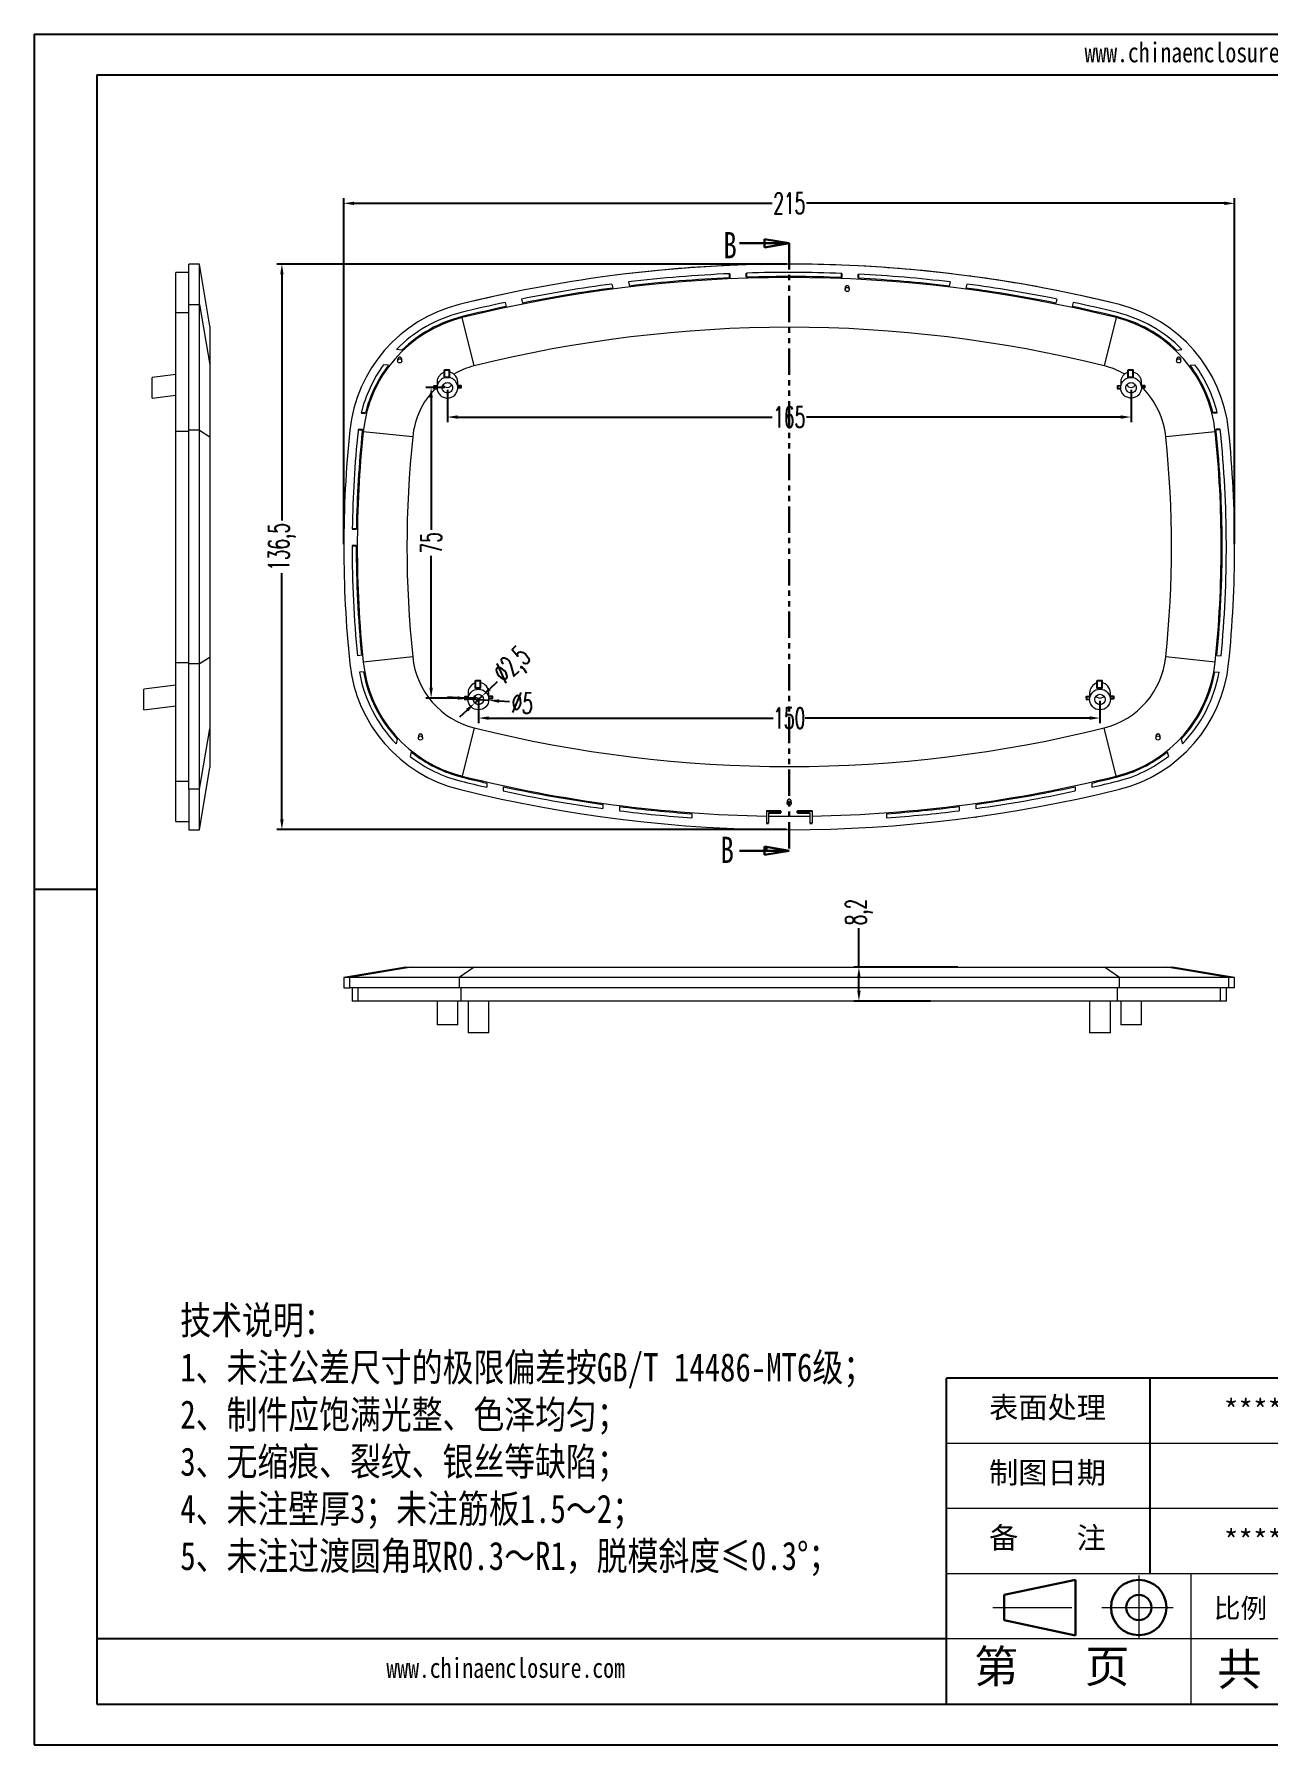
# Model space of a CAD drawing. Header units: inches. Extents: x 2104 to 4248, y 410 to 955.
# Drawn here: x 2104.1 to 2402.1, y 409.8 to 822.7 of the extents above; entities that cross this region are included whole.
import ezdxf

# ---------------------------------------------------------------- set-up
doc = ezdxf.new("R2010")
doc.units = ezdxf.units.IN
doc.linetypes.add('CENTER2', pattern=[28.575, 19.05, -3.175, 3.175, -3.175])
doc.linetypes.add('PHANTOM', pattern=[12.7, 6.35, -1.27, 1.27, -1.27, 1.27, -1.27])
doc.layers.add('文字', color=81, linetype='Continuous')
for name, color, linetype, lineweight in [('粗实线', 7, 'Continuous', 30), ('细实线', 3, 'Continuous', 9), ('细点划线', 2, 'CENTER2', 9)]:
    doc.layers.add(name, color=color, linetype=linetype, lineweight=lineweight)
doc.styles.add('SLDTEXTSTYLE0', font='TXT', dxfattribs={"width": 0.75})
doc.styles.add('SLDTEXTSTYLE2', font='TXT', dxfattribs={"width": 0.6, "bigfont": 'bigfont'})
doc.styles.get("Standard").update_dxf_attribs({"font": 'txt', "bigfont": 'gbcbig.shx'})
doc.styles.add('宋体', font='', dxfattribs={"width": 0.8, "height": 3.5})
doc.styles.get('宋体').set_extended_font_data('SimSun')
doc.dimstyles.new('5', dxfattribs={"dimtxt": 5, "dimasz": 2.5, "dimexe": 1.25, "dimexo": 0.625, "dimtad": 0, "dimzin": 12, "dimtxsty": 'SLDTEXTSTYLE2', "dimcen": 2.5, "dimclrd": 3, "dimclre": 3, "dimclrt": 256, "dimadec": 0, "dimazin": 0, "dimtfac": 1, "dimtmove": 0, "dimatfit": 3, "dimfxl": 1, "dimarcsym": 0})

# ---------------------------------------------------------------- blocks, each defined once
blk = doc.blocks.new('_CLOSED')
at = {"color": 0, "linetype": 'ByBlock', "lineweight": -2}
for p, q in [((-1, 0.166667), (0, 0)), ((-1, 0.166667), (-1, -0.166667)), ((0, 0), (-1, -0.166667)), ((0, 0), (-1, 0))]:
    blk.add_line(p, q, dxfattribs=at)
blk = doc.blocks.new('*D47')
at = {"color": 3, "lineweight": -2, "transparency": 16777216}
for p, q in [((2178.86, 699.54), (2178.86, 783.09)), ((2181.36, 781.84), (2282.24, 781.84)), ((2391.36, 781.84), (2290.49, 781.84)), ((2393.86, 699.54), (2393.86, 783.09))]:
    blk.add_line(p, q, dxfattribs=at)
at = {"color": 3, "transparency": 16777216}
for points in [[(2181.36, 782.25), (2181.36, 781.42), (2178.86, 781.84)], [(2391.36, 782.25), (2391.36, 781.42), (2393.86, 781.84)]]:
    blk.add_solid(points, dxfattribs=at)
at = {"layer": 'Defpoints', "color": 0, "transparency": 16777216}
for p in [(2393.86, 781.84), (2178.86, 698.92), (2393.86, 698.92)]:
    blk.add_point(p, dxfattribs=at)
at = {"transparency": 16777216, "insert": (2286.36, 781.84), "char_height": 5, "attachment_point": 5, "style": 'SLDTEXTSTYLE2'}
blk.add_mtext('215', dxfattribs=at)
blk = doc.blocks.new('*D48')
at = {"color": 3, "lineweight": -2, "transparency": 16777216}
for p, q in [((2285.74, 767.17), (2162.67, 767.17)), ((2163.92, 764.67), (2163.92, 705.29)), ((2163.92, 633.17), (2163.92, 692.54)), ((2285.74, 630.67), (2162.67, 630.67))]:
    blk.add_line(p, q, dxfattribs=at)
at = {"color": 3, "transparency": 16777216}
for points in [[(2163.51, 764.67), (2164.34, 764.67), (2163.92, 767.17)], [(2163.51, 633.17), (2164.34, 633.17), (2163.92, 630.67)]]:
    blk.add_solid(points, dxfattribs=at)
at = {"layer": 'Defpoints', "color": 0, "transparency": 16777216}
for p in [(2286.36, 767.17), (2163.92, 630.67), (2286.36, 630.67)]:
    blk.add_point(p, dxfattribs=at)
at = {"transparency": 16777216, "insert": (2163.92, 698.92), "char_height": 5, "attachment_point": 5, "rotation": 90, "style": 'SLDTEXTSTYLE2'}
blk.add_mtext('136,5', dxfattribs=at)
blk = doc.blocks.new('*D49')
at = {"color": 3, "lineweight": -2, "transparency": 16777216}
for p, q in [((2203.86, 736.79), (2203.86, 729.01)), ((2368.86, 736.79), (2368.86, 729.01)), ((2206.36, 730.26), (2282.24, 730.26)), ((2366.36, 730.26), (2290.49, 730.26))]:
    blk.add_line(p, q, dxfattribs=at)
at = {"color": 3, "transparency": 16777216}
for points in [[(2206.36, 730.67), (2206.36, 729.84), (2203.86, 730.26)], [(2366.36, 730.67), (2366.36, 729.84), (2368.86, 730.26)]]:
    blk.add_solid(points, dxfattribs=at)
at = {"layer": 'Defpoints', "color": 0, "transparency": 16777216}
for p in [(2203.86, 737.42), (2368.86, 737.42), (2368.86, 730.26)]:
    blk.add_point(p, dxfattribs=at)
at = {"transparency": 16777216, "insert": (2286.36, 730.26), "char_height": 5, "attachment_point": 5, "style": 'SLDTEXTSTYLE2'}
blk.add_mtext('165', dxfattribs=at)
blk = doc.blocks.new('*D50')
at = {"color": 3, "lineweight": -2, "transparency": 16777216}
for p, q in [((2203.24, 737.42), (2198.69, 737.42)), ((2199.94, 734.92), (2199.94, 703.04)), ((2199.94, 664.92), (2199.94, 696.79)), ((2210.74, 662.42), (2198.69, 662.42))]:
    blk.add_line(p, q, dxfattribs=at)
at = {"color": 3, "transparency": 16777216}
for points in [[(2199.52, 734.92), (2200.35, 734.92), (2199.94, 737.42)], [(2199.52, 664.92), (2200.35, 664.92), (2199.94, 662.42)]]:
    blk.add_solid(points, dxfattribs=at)
at = {"layer": 'Defpoints', "color": 0, "transparency": 16777216}
for p in [(2199.94, 737.42), (2203.86, 737.42), (2211.36, 662.42)]:
    blk.add_point(p, dxfattribs=at)
at = {"transparency": 16777216, "insert": (2199.94, 699.92), "char_height": 5, "attachment_point": 5, "rotation": 90, "style": 'SLDTEXTSTYLE2'}
blk.add_mtext('75', dxfattribs=at)
blk = doc.blocks.new('*D51')
at = {"color": 3, "lineweight": -2, "transparency": 16777216}
for p, q in [((2211.36, 661.79), (2211.36, 656.35)), ((2361.36, 661.79), (2361.36, 656.35)), ((2213.86, 657.6), (2282.49, 657.6)), ((2358.86, 657.6), (2290.24, 657.6))]:
    blk.add_line(p, q, dxfattribs=at)
at = {"color": 3, "transparency": 16777216}
for points in [[(2213.86, 658.02), (2213.86, 657.19), (2211.36, 657.6)], [(2358.86, 658.02), (2358.86, 657.19), (2361.36, 657.6)]]:
    blk.add_solid(points, dxfattribs=at)
at = {"layer": 'Defpoints', "color": 0, "transparency": 16777216}
for p in [(2211.36, 662.42), (2361.36, 662.42), (2361.36, 657.6)]:
    blk.add_point(p, dxfattribs=at)
at = {"transparency": 16777216, "insert": (2286.36, 657.6), "char_height": 5, "attachment_point": 5, "style": 'SLDTEXTSTYLE2'}
blk.add_mtext('150', dxfattribs=at)
blk = doc.blocks.new('*D52')
at = {"color": 3, "lineweight": -2, "transparency": 16777216}
for p, q in [((2215.91, 666.37), (2214.09, 664.65)), ((2210.45, 661.23), (2212.27, 662.94)), ((2208.63, 659.51), (2206.81, 657.8))]:
    blk.add_line(p, q, dxfattribs=at)
at = {"color": 3, "transparency": 16777216}
for points in [[(2213.81, 664.96), (2214.38, 664.35), (2212.27, 662.94)], [(2208.34, 659.82), (2208.91, 659.21), (2210.45, 661.23)]]:
    blk.add_solid(points, dxfattribs=at)
at = {"layer": 'Defpoints', "color": 0, "transparency": 16777216}
for p in [(2210.45, 661.23), (2212.27, 662.94)]:
    blk.add_point(p, dxfattribs=at)
at = {"transparency": 16777216, "insert": (2219.83, 670.05), "char_height": 5, "attachment_point": 5, "rotation": 43.2437, "style": 'SLDTEXTSTYLE2'}
blk.add_mtext('∅2,5', dxfattribs=at)
blk = doc.blocks.new('*D53')
at = {"color": 3, "lineweight": -2, "transparency": 16777216}
for p, q in [((2206.38, 662.47), (2203.88, 662.66)), ((2208.87, 662.27), (2213.85, 661.89)), ((2218.84, 661.51), (2216.35, 661.7))]:
    blk.add_line(p, q, dxfattribs=at)
at = {"color": 3, "transparency": 16777216}
for points in [[(2206.41, 662.88), (2206.34, 662.05), (2208.87, 662.27)], [(2216.38, 662.12), (2216.31, 661.29), (2213.85, 661.89)]]:
    blk.add_solid(points, dxfattribs=at)
at = {"layer": 'Defpoints', "color": 0, "transparency": 16777216}
for p in [(2208.87, 662.27), (2213.85, 661.89)]:
    blk.add_point(p, dxfattribs=at)
at = {"transparency": 16777216, "insert": (2221.95, 661.27), "char_height": 5, "attachment_point": 5, "rotation": 355.6157, "style": 'SLDTEXTSTYLE2'}
blk.add_mtext('∅5', dxfattribs=at)
blk = doc.blocks.new('*D59')
at = {"color": 3, "lineweight": -2, "transparency": 16777216}
for p, q in [((2303.18, 597.5), (2303.18, 606.9)), ((2327.04, 597.5), (2301.93, 597.5)), ((2303.18, 591.8), (2303.18, 595)), ((2320.46, 589.3), (2301.93, 589.3))]:
    blk.add_line(p, q, dxfattribs=at)
at = {"color": 3, "transparency": 16777216}
for points in [[(2302.77, 595), (2303.6, 595), (2303.18, 597.5)], [(2302.77, 591.8), (2303.6, 591.8), (2303.18, 589.3)]]:
    blk.add_solid(points, dxfattribs=at)
at = {"layer": 'Defpoints', "color": 0, "transparency": 16777216}
for p in [(2303.18, 597.5), (2327.66, 597.5), (2321.09, 589.3)]:
    blk.add_point(p, dxfattribs=at)
at = {"transparency": 16777216, "insert": (2303.18, 610.78), "char_height": 5, "attachment_point": 5, "rotation": 90, "style": 'SLDTEXTSTYLE2'}
blk.add_mtext('8,2', dxfattribs=at)

msp = doc.modelspace()

# ---------------------------------------------------------------- linework, layer by layer
for p, q in [((2104.15, 822.657), (2688.052, 822.657)), ((2104.15, 822.657), (2104.15, 409.797)), ((2119.259, 812.827), (2678.222, 812.827)), ((2119.259, 812.827), (2119.259, 419.627)), ((2272.045, 763.854), (2272.045, 764.855)), ((2276.045, 764.005), (2276.045, 765.006)), ((2299.045, 763.922), (2299.045, 764.922)), ((2303.045, 763.742), (2303.045, 764.743)), ((2183.073, 731.263), (2184.103, 731.263)), ((2389.649, 731.263), (2388.619, 731.263)), ((2182.354, 727.263), (2183.361, 727.263)), ((2390.368, 727.263), (2389.361, 727.263)), ((2180.861, 703.263), (2181.896, 703.263)), ((2180.861, 699.263), (2181.861, 699.263)), ((2280.861, 635.214), (2284.361, 635.214)), ((2280.861, 632.214), (2281.361, 632.214)), ((2281.361, 634.714), (2284.361, 634.714)), ((2284.361, 634.714), (2284.361, 635.214)), ((2288.361, 634.714), (2288.361, 635.214)), ((2288.361, 635.214), (2291.861, 635.214)), ((2288.361, 634.714), (2291.361, 634.714)), ((2291.361, 632.214), (2291.861, 632.214)), ((2119.259, 616.227), (2104.15, 616.227)), ((2104.15, 600.936), (2104.15, 409.797)), ((2442.302, 498.267), (2324.342, 498.267)), ((2324.342, 419.627), (2324.342, 498.267)), ((2373.492, 451.083), (2373.492, 498.267)), ((2324.342, 435.355), (2119.259, 435.355)), ((2119.259, 419.627), (2678.222, 419.627)), ((2104.15, 409.797), (2688.052, 409.797)), ((2104.15, 409.797), (2374.475, 409.797))]:
    msp.add_line(p, q)
at = {"color": 7, "linetype": 'Continuous', "lineweight": 30}
for p, q in [((2274.361, 772.185), (2286.361, 772.185)), ((2274.361, 625.582), (2286.361, 625.582))]:
    msp.add_line(p, q, dxfattribs=at)
at = {"color": 1, "linetype": 'PHANTOM', "lineweight": 30}
for p, q in [((2286.361, 772.185), (2286.361, 625.582)), ((2280.861, 626.498), (2280.861, 625.582))]:
    msp.add_line(p, q, dxfattribs=at)
at = {"color": 7, "linetype": 'Continuous', "lineweight": 15}
for p, q in [((2141.503, 765.168), (2138.303, 765.168)), ((2138.303, 755.463), (2138.303, 765.168)), ((2144.003, 767.168), (2141.503, 767.168)), ((2141.503, 757.404), (2141.503, 767.168)), ((2146.503, 752.168), (2144.003, 767.168)), ((2144.003, 757.404), (2144.003, 767.168)), ((2243.534, 762.36), (2243.777, 761.383)), ((2247.532, 762.861), (2247.775, 761.883)), ((2299.861, 761.467), (2299.861, 761.058)), ((2300.861, 761.058), (2300.861, 761.466)), ((2325.19, 762.861), (2324.947, 761.883)), ((2329.188, 762.36), (2328.945, 761.383)), ((2141.503, 757.404), (2144.003, 757.404)), ((2141.503, 727.059), (2141.503, 757.404)), ((2144.003, 727.059), (2144.003, 757.404)), ((2144.003, 757.404), (2146.503, 742.848)), ((2217.844, 757.932), (2218.085, 756.961)), ((2221.763, 758.744), (2222.005, 757.773)), ((2350.959, 758.744), (2350.717, 757.773)), ((2354.878, 757.932), (2354.637, 756.961)), ((2138.303, 755.463), (2141.503, 755.463)), ((2138.303, 726.852), (2138.303, 755.463)), ((2146.503, 752.168), (2146.503, 742.848)), ((2210.363, 742.607), (2207.466, 754.252)), ((2365.256, 754.252), (2362.359, 742.607)), ((2192.88, 746.437), (2191.595, 746.57)), ((2191.861, 744.184), (2191.861, 743.808)), ((2192.861, 743.808), (2192.861, 744.199)), ((2379.842, 746.437), (2381.127, 746.57)), ((2379.861, 744.199), (2379.861, 743.808)), ((2380.861, 743.808), (2380.861, 744.184)), ((2138.303, 740.529), (2132.599, 739.829)), ((2146.503, 742.848), (2146.503, 725.508)), ((2189.618, 742.754), (2188.462, 742.874)), ((2383.103, 742.754), (2384.26, 742.874)), ((2132.601, 734.829), (2138.303, 735.529)), ((2201.361, 738.652), (2201.361, 737.329)), ((2206.361, 737.329), (2206.361, 738.668)), ((2366.361, 738.668), (2366.361, 737.76)), ((2371.361, 737.887), (2371.361, 738.652)), ((2371.361, 737.329), (2371.361, 737.329)), ((2138.303, 670.984), (2138.303, 726.852)), ((2138.303, 726.852), (2141.503, 726.852)), ((2141.503, 670.777), (2141.503, 727.059)), ((2144.003, 727.059), (2141.503, 727.059)), ((2144.003, 670.777), (2144.003, 727.059)), ((2144.003, 727.059), (2146.503, 725.508)), ((2195.486, 725.482), (2183.551, 726.723)), ((2389.171, 726.723), (2377.236, 725.482)), ((2146.503, 725.508), (2146.503, 672.328)), ((2138.303, 670.984), (2141.503, 670.984)), ((2138.303, 642.372), (2138.303, 670.984)), ((2141.503, 670.777), (2144.003, 670.777)), ((2141.503, 640.431), (2141.503, 670.777)), ((2144.003, 670.777), (2146.503, 672.328)), ((2144.003, 640.431), (2144.003, 670.777)), ((2146.503, 672.328), (2146.503, 654.988)), ((2183.384, 672.763), (2182.143, 672.634)), ((2195.486, 672.354), (2183.551, 671.113)), ((2389.171, 671.113), (2377.236, 672.354)), ((2389.585, 672.737), (2390.579, 672.634)), ((2138.303, 665.529), (2130.598, 664.583)), ((2183.879, 668.793), (2182.634, 668.663)), ((2389.091, 668.767), (2390.088, 668.663)), ((2130.6, 662.083), (2130.6, 664.583)), ((2130.6, 659.583), (2130.6, 662.083)), ((2208.861, 663.668), (2208.861, 662.76)), ((2208.861, 662.151), (2208.861, 662.083)), ((2213.861, 662.887), (2213.861, 663.668)), ((2213.861, 662.083), (2213.861, 662.279)), ((2358.861, 663.668), (2358.861, 662.76)), ((2358.861, 662.151), (2358.861, 662.083)), ((2363.861, 662.887), (2363.861, 663.668)), ((2363.861, 662.083), (2363.861, 662.279)), ((2130.604, 659.584), (2138.303, 660.529)), ((2144.003, 640.431), (2146.503, 654.988)), ((2146.503, 654.988), (2146.503, 645.668)), ((2191.776, 652.522), (2191.49, 651.373)), ((2196.861, 653.25), (2196.861, 652.808)), ((2197.861, 652.808), (2197.861, 653.263)), ((2210.363, 655.229), (2207.466, 643.584)), ((2365.256, 643.584), (2362.359, 655.229)), ((2374.861, 653.263), (2374.861, 652.808)), ((2375.861, 652.808), (2375.861, 653.25)), ((2380.946, 652.522), (2381.232, 651.373)), ((2195.126, 649.421), (2194.861, 648.356)), ((2377.596, 649.421), (2377.861, 648.356)), ((2144.003, 630.668), (2146.503, 645.668)), ((2138.303, 642.372), (2141.503, 642.372)), ((2138.303, 632.668), (2138.303, 642.372)), ((2144.003, 640.431), (2141.503, 640.431)), ((2141.503, 640.431), (2141.503, 630.668)), ((2144.003, 630.668), (2144.003, 640.431)), ((2213.361, 641.92), (2213.361, 640.894)), ((2217.361, 641.03), (2217.361, 640.007)), ((2355.361, 641.03), (2355.361, 640.007)), ((2359.361, 641.92), (2359.361, 640.894)), ((2241.361, 636.779), (2241.361, 635.769)), ((2245.361, 636.248), (2245.361, 635.24)), ((2285.861, 637.495), (2285.861, 637.058)), ((2286.861, 637.058), (2286.861, 637.495)), ((2327.361, 636.248), (2327.361, 635.24)), ((2331.361, 636.779), (2331.361, 635.769)), ((2138.303, 632.668), (2141.503, 632.668)), ((2262.861, 634.513), (2262.861, 633.511)), ((2280.861, 635.214), (2280.861, 632.214)), ((2281.361, 634.714), (2281.361, 632.214)), ((2291.361, 634.714), (2291.361, 632.214)), ((2291.861, 635.214), (2291.861, 632.214)), ((2309.861, 634.513), (2309.861, 633.511)), ((2331.361, 633.75), (2331.361, 633.511)), ((2141.503, 630.668), (2144.003, 630.668)), ((2193.861, 597.497), (2178.861, 594.997)), ((2178.861, 594.997), (2178.861, 592.497)), ((2180.32, 594.997), (2178.861, 594.997)), ((2195.239, 597.497), (2180.32, 594.997)), ((2206.681, 594.997), (2180.32, 594.997)), ((2180.32, 592.497), (2180.32, 594.997)), ((2193.861, 597.497), (2195.239, 597.497)), ((2195.239, 597.497), (2210.303, 597.497)), ((2210.303, 597.497), (2206.681, 594.997)), ((2206.681, 594.997), (2206.681, 592.497)), ((2366.04, 594.997), (2206.681, 594.997)), ((2210.303, 597.497), (2362.419, 597.497)), ((2366.04, 594.997), (2362.419, 597.497)), ((2362.419, 597.497), (2377.483, 597.497)), ((2366.04, 592.497), (2366.04, 594.997)), ((2392.402, 594.997), (2366.04, 594.997)), ((2392.402, 594.997), (2377.483, 597.497)), ((2377.483, 597.497), (2378.861, 597.497)), ((2393.861, 594.997), (2378.861, 597.497)), ((2392.402, 594.997), (2392.402, 592.497)), ((2393.861, 594.997), (2392.402, 594.997)), ((2393.861, 592.497), (2393.861, 594.997)), ((2178.861, 592.497), (2180.32, 592.497)), ((2206.681, 592.497), (2180.32, 592.497)), ((2180.861, 592.497), (2180.861, 589.297)), ((2182.309, 589.297), (2182.309, 592.497)), ((2366.04, 592.497), (2206.681, 592.497)), ((2207.164, 589.297), (2207.164, 592.497)), ((2365.558, 589.297), (2365.558, 592.497)), ((2392.402, 592.497), (2366.04, 592.497)), ((2390.413, 589.297), (2390.413, 592.497)), ((2391.861, 589.297), (2391.861, 592.497)), ((2393.861, 592.497), (2392.402, 592.497)), ((2182.309, 589.297), (2180.861, 589.297)), ((2207.164, 589.297), (2182.309, 589.297)), ((2201.361, 589.297), (2201.361, 583.594)), ((2206.361, 583.594), (2206.361, 589.297)), ((2365.558, 589.297), (2207.164, 589.297)), ((2208.861, 589.297), (2208.861, 581.593)), ((2213.861, 581.594), (2213.861, 589.297)), ((2358.861, 589.297), (2358.861, 581.593)), ((2363.861, 581.594), (2363.861, 589.297)), ((2390.413, 589.297), (2365.558, 589.297)), ((2366.361, 589.297), (2366.361, 583.594)), ((2371.361, 583.594), (2371.361, 589.297)), ((2391.861, 589.297), (2390.413, 589.297)), ((2213.861, 581.594), (2208.861, 581.594)), ((2363.861, 581.594), (2358.861, 581.594))]:
    msp.add_line(p, q, dxfattribs=at)
for points in [[(2203.163, 741.669), (2204.295, 741.669), (2204.295, 739.791), (2203.163, 739.791)], [(2368.163, 741.669), (2369.295, 741.669), (2369.295, 739.791), (2368.163, 739.791)], [(2210.663, 666.669), (2211.795, 666.669), (2211.795, 664.791), (2210.663, 664.791)], [(2360.663, 666.669), (2361.795, 666.669), (2361.795, 664.791), (2360.663, 664.791)]]:
    msp.add_lwpolyline(points, close=True)
for points in [[(2201.403, 737.762), (2200.563, 737.719), (2200.594, 737.112), (2201.372, 737.152)], [(2206.298, 737.887), (2207.139, 737.887), (2207.139, 737.279), (2206.36, 737.279)], [(2366.403, 737.762), (2365.563, 737.719), (2365.594, 737.112), (2366.372, 737.152)], [(2371.298, 737.887), (2372.139, 737.887), (2372.139, 737.279), (2371.36, 737.279)], [(2208.903, 662.762), (2208.063, 662.719), (2208.094, 662.112), (2208.872, 662.152)], [(2213.798, 662.887), (2214.639, 662.887), (2214.639, 662.279), (2213.86, 662.279)], [(2358.903, 662.762), (2358.063, 662.719), (2358.094, 662.112), (2358.872, 662.152)], [(2363.798, 662.887), (2364.639, 662.887), (2364.639, 662.279), (2363.86, 662.279)]]:
    msp.add_lwpolyline(points)
for centre, radius in [((2300.361, 761.058), 0.5), ((2192.361, 743.808), 0.5), ((2380.361, 743.808), 0.5), ((2211.361, 662.083), 2.5), ((2211.361, 662.083), 1.25), ((2361.361, 662.083), 2.5), ((2361.361, 662.083), 1.25), ((2197.361, 652.808), 0.5), ((2375.361, 652.808), 0.5), ((2286.361, 637.058), 0.5)]:
    msp.add_circle(centre, radius, dxfattribs=at)
for centre, radius, start, end in [((2286.361, 437.161), 330.007, 97.54168, 103.97201), ((2286.361, 437.161), 326.759, 76.02799, 103.97201), ((2286.361, 437.161), 330.007, 76.02799, 97.54168), ((2286.361, 437.161), 330.007, 92.48633, 96.8423), ((2286.361, 437.161), 328.007, 92.5015, 96.7986), ((2286.361, 437.161), 327.007, 92.50916, 96.77655), ((2286.361, 437.161), 330.007, 87.79727, 91.79136), ((2286.361, 437.161), 328.007, 87.78383, 91.80229), ((2286.361, 437.161), 327.007, 87.77705, 91.8078), ((2286.361, 437.161), 330.007, 83.1577, 87.1021), ((2286.361, 437.161), 328.007, 83.2014, 87.08441), ((2286.361, 437.161), 330.007, 78.62608, 82.45832), ((2286.361, 437.161), 330.007, 102.06894, 103.97201), ((2286.361, 437.161), 328.007, 97.5023, 101.35806), ((2286.361, 437.161), 327.007, 97.48243, 101.35006), ((2286.361, 437.161), 327.007, 83.22345, 87.07549), ((2286.361, 437.161), 327.007, 78.64994, 82.51757), ((2286.361, 437.161), 328.007, 78.64194, 82.4977), ((2286.361, 437.161), 330.007, 76.02799, 77.93106), ((2215.132, 723.44), 35, 103.97201, 174.06495), ((2286.361, 437.161), 328.007, 102.05733, 103.97201), ((2286.361, 437.161), 327.007, 102.05147, 103.97201), ((2286.361, 437.161), 327.007, 76.02799, 77.94853), ((2286.361, 437.161), 328.007, 76.02799, 77.94267), ((2357.59, 723.44), 35, 5.93505, 76.02799), ((2215.132, 723.44), 31.752, 103.97201, 174.06495), ((2215.132, 723.44), 33, 103.97201, 135.49874), ((2215.132, 723.44), 32, 103.97201, 134.05652), ((2286.361, 437.161), 314.759, 76.02799, 103.97201), ((2357.59, 723.44), 31.752, 5.93505, 76.02799), ((2357.59, 723.44), 32, 45.94348, 76.02799), ((2357.59, 723.44), 33, 44.50126, 76.02799), ((2215.132, 723.44), 33, 143.91887, 166.28657), ((2215.132, 723.44), 32, 142.87343, 165.84924), ((2215.132, 723.44), 19.752, 103.97201, 119.49365), ((2203.861, 738.668), 2.5, 0.02066, 51.77453), ((2357.59, 723.44), 19.752, 60.50635, 76.02799), ((2368.861, 738.668), 2.5, 128.22547, 179.97002), ((2357.59, 723.44), 32, 14.15076, 37.12657), ((2357.59, 723.44), 33, 13.71343, 36.08113), ((2215.132, 723.44), 19.752, 136.1338, 174.06495), ((2203.861, 738.668), 1.25, 212.05026, 327.92213), ((2368.861, 738.668), 1.25, 212.0687, 327.78453), ((2357.59, 723.44), 19.752, 5.93505, 44.48016), ((2451.014, 698.918), 272.153, 174.06495, 185.93505), ((2451.014, 698.918), 270.153, 174.06495, 179.07844), ((2451.014, 698.918), 269.153, 174.06495, 179.07501), ((2451.014, 698.918), 268.905, 174.06495, 185.93505), ((2215.132, 723.44), 33, 173.34713, 174.06495), ((2215.132, 723.44), 32, 173.13824, 174.06495), ((2121.708, 698.918), 268.905, 354.06495, 5.93505), ((2357.59, 723.44), 32, 5.93505, 6.86176), ((2357.59, 723.44), 32, 5.93505, 6.86176), ((2121.708, 698.918), 269.153, 354.41799, 5.93505), ((2357.59, 723.44), 33, 5.93505, 6.65287), ((2357.59, 723.44), 33, 5.93505, 6.65287), ((2121.708, 698.918), 270.153, 354.41668, 5.93505), ((2121.708, 698.918), 272.153, 354.06495, 5.93505), ((2451.014, 698.918), 256.905, 174.06495, 185.93505), ((2121.708, 698.918), 256.905, 354.06495, 5.93505), ((2451.014, 698.918), 270.153, 179.92682, 185.58332), ((2451.014, 698.918), 269.153, 179.92655, 185.58201), ((2215.132, 674.396), 35, 185.93505, 256.02799), ((2215.132, 674.396), 31.752, 185.93505, 256.02799), ((2215.132, 674.396), 19.752, 185.93505, 256.02799), ((2357.59, 674.396), 19.752, 283.97201, 354.06495), ((2357.59, 674.396), 31.752, 283.97201, 354.06495), ((2357.59, 674.396), 35, 283.97201, 354.06495), ((2215.132, 674.396), 33, 190.00401, 224.23898), ((2215.132, 674.396), 32, 190.13139, 223.12249), ((2211.361, 663.668), 2.5, 106.21274, 180.02938), ((2211.361, 663.668), 2.5, 0, 80.00423), ((2361.361, 663.668), 2.5, 106.21274, 180.02938), ((2361.361, 663.668), 2.5, 0, 80.00423), ((2357.59, 674.396), 32, 316.87751, 349.86861), ((2357.59, 674.396), 33, 315.76102, 349.99599), ((2211.361, 663.668), 1.25, 219.32516, 320.67484), ((2361.361, 663.668), 1.25, 219.32516, 320.67484), ((2286.361, 960.675), 314.759, 256.02799, 283.97201), ((2215.132, 674.396), 33, 232.10047, 256.02799), ((2215.132, 674.396), 32, 231.30352, 256.02799), ((2357.59, 674.396), 32, 283.97201, 308.69648), ((2357.59, 674.396), 33, 283.97201, 307.89953), ((2286.361, 960.675), 330.007, 256.02799, 283.97201), ((2286.361, 960.675), 328.007, 256.02799, 257.14078), ((2286.361, 960.675), 327.007, 256.02799, 257.10078), ((2286.361, 960.675), 326.759, 256.02799, 269.03555), ((2286.361, 960.675), 327.007, 257.81876, 262.09033), ((2286.361, 960.675), 328.007, 257.85647, 262.1146), ((2286.361, 960.675), 326.759, 270.96445, 283.97201), ((2286.361, 960.675), 327.007, 277.90967, 282.18124), ((2286.361, 960.675), 328.007, 277.8854, 282.14353), ((2286.361, 960.675), 327.007, 282.89922, 283.97201), ((2286.361, 960.675), 328.007, 282.85922, 283.97201), ((2286.361, 960.675), 327.007, 262.79732, 265.87895), ((2286.361, 960.675), 327.007, 274.12105, 277.20268), ((2286.361, 960.675), 328.007, 262.8194, 265.89153), ((2286.361, 960.675), 326.759, 269.12324, 270.87676), ((2286.361, 960.675), 328.007, 274.10847, 277.1806)]:
    msp.add_arc(centre, radius, start, end, dxfattribs=at)
for points, knots in [([(2300.861, 761.466), (2300.86, 761.493), (2300.857, 761.547), (2300.836, 761.626), (2300.803, 761.7), (2300.757, 761.768), (2300.701, 761.828), (2300.636, 761.878), (2300.564, 761.916), (2300.486, 761.943), (2300.405, 761.957), (2300.322, 761.957), (2300.241, 761.944), (2300.163, 761.919), (2300.09, 761.881), (2300.024, 761.832), (2299.968, 761.773), (2299.922, 761.705), (2299.887, 761.631), (2299.867, 761.553), (2299.859, 761.497), (2299.861, 761.468), (2299.861, 761.467)], [0, 0, 0, 0, 0.0524774, 0.1049336, 0.1573891, 0.2098438, 0.2622973, 0.3147496, 0.3672009, 0.4196512, 0.4721009, 0.5245503, 0.5769997, 0.6294496, 0.6819002, 0.7343518, 0.7868045, 0.8392584, 0.8917134, 0.9441692, 0.9965881, 1, 1, 1, 1]), ([(2192.861, 744.199), (2192.856, 744.254), (2192.848, 744.336), (2192.802, 744.434), (2192.757, 744.501), (2192.702, 744.56), (2192.638, 744.609), (2192.566, 744.647), (2192.49, 744.672), (2192.41, 744.685), (2192.328, 744.685), (2192.248, 744.672), (2192.171, 744.647), (2192.098, 744.61), (2192.032, 744.561), (2191.975, 744.503), (2191.928, 744.436), (2191.892, 744.362), (2191.87, 744.284), (2191.86, 744.224), (2191.862, 744.191), (2191.862, 744.184)], [0, 0, 0, 0, 0.10500031, 0.15692986, 0.2088574, 0.26078255, 0.31270521, 0.36462552, 0.41654386, 0.46846078, 0.52037694, 0.57229309, 0.62420995, 0.67612819, 0.72804839, 0.77997091, 0.83189593, 0.88382334, 0.93575279, 0.98759954, 1, 1, 1, 1]), ([(2380.861, 744.184), (2380.86, 744.211), (2380.857, 744.265), (2380.836, 744.344), (2380.803, 744.419), (2380.759, 744.488), (2380.704, 744.548), (2380.64, 744.599), (2380.568, 744.64), (2380.492, 744.668), (2380.385, 744.689), (2380.273, 744.684), (2380.168, 744.652), (2380.093, 744.614), (2380.026, 744.566), (2379.969, 744.507), (2379.923, 744.44), (2379.888, 744.366), (2379.868, 744.288), (2379.859, 744.231), (2379.861, 744.202), (2379.862, 744.199)], [0, 0, 0, 0, 0.0520259, 0.1040047, 0.1559818, 0.2079567, 0.259929, 0.3118989, 0.3638667, 0.4158326, 0.4677975, 0.5727668, 0.6268458, 0.6803887, 0.733572, 0.7863708, 0.8388025, 0.8909231, 0.9428207, 0.9946063, 1, 1, 1, 1]), ([(2132.6, 737.329), (2132.6, 737.468), (2132.6, 737.745), (2132.6, 738.149), (2132.6, 738.531), (2132.6, 738.879), (2132.6, 739.185), (2132.6, 739.439), (2132.6, 739.636), (2132.6, 739.766), (2132.6, 739.829), (2132.6, 739.822), (2132.6, 739.821)], [0, 0, 0, 0, 0.10585, 0.2117, 0.3175501, 0.4234001, 0.5292501, 0.6351001, 0.7409501, 0.8468002, 0.9526502, 1, 1, 1, 1]), ([(2206.298, 737.887), (2206.267, 738.023), (2206.224, 738.157), (2206.046, 738.588), (2205.86, 738.865), (2205.398, 739.328), (2205.12, 739.513), (2204.515, 739.764), (2204.188, 739.829), (2203.534, 739.829), (2203.207, 739.764), (2202.602, 739.514), (2202.325, 739.328), (2201.862, 738.866), (2201.677, 738.588), (2201.426, 737.984), (2201.361, 737.657), (2201.361, 737.002), (2201.426, 736.675), (2201.676, 736.07), (2201.862, 735.793), (2202.324, 735.33), (2202.601, 735.145), (2203.207, 734.894), (2203.533, 734.829), (2204.187, 734.829), (2204.515, 734.894), (2205.119, 735.144), (2205.396, 735.329), (2205.86, 735.792), (2206.045, 736.07), (2206.296, 736.674), (2206.361, 737.001), (2206.361, 737.329)], [0.03581457, 0.03581457, 0.03581457, 0.03581457, 0.0625, 0.0625, 0.125, 0.125, 0.1875, 0.1875, 0.25, 0.25, 0.3125, 0.3125, 0.375, 0.375, 0.4375, 0.4375, 0.5, 0.5, 0.5625, 0.5625, 0.625, 0.625, 0.6875, 0.6875, 0.75, 0.75, 0.8125, 0.8125, 0.875, 0.875, 0.9375, 0.9375, 1, 1, 1, 1]), ([(2203.163, 741.037), (2203.119, 741.024), (2202.943, 740.966), (2202.646, 740.832), (2202.297, 740.599), (2201.993, 740.313), (2201.742, 739.984), (2201.548, 739.62), (2201.422, 739.232), (2201.361, 738.905), (2201.367, 738.711), (2201.369, 738.652)], [0.42596739, 0.42596739, 0.42596739, 0.42596739, 0.45056337, 0.52561983, 0.60033232, 0.67464286, 0.74853306, 0.82202761, 0.89519316, 0.9681333, 1, 1, 1, 1]), ([(2205.408, 740.632), (2205.294, 740.71), (2205.066, 740.868), (2204.686, 741.024), (2204.424, 741.089), (2204.295, 741.11)], [0, 0, 0, 0, 0.0750972, 0.15019216, 0.22072652, 0.22072652, 0.22072652, 0.22072652]), ([(2371.361, 737.329), (2371.361, 737.657), (2371.296, 737.984), (2371.046, 738.588), (2370.86, 738.865), (2370.398, 739.328), (2370.12, 739.513), (2369.515, 739.764), (2369.188, 739.829), (2368.534, 739.829), (2368.207, 739.764), (2367.602, 739.514), (2367.325, 739.328), (2366.862, 738.866), (2366.677, 738.588), (2366.426, 737.984), (2366.361, 737.657), (2366.361, 737.002), (2366.426, 736.675), (2366.676, 736.07), (2366.862, 735.793), (2367.324, 735.33), (2367.601, 735.145), (2368.207, 734.894), (2368.533, 734.829), (2369.187, 734.829), (2369.515, 734.894), (2370.119, 735.144), (2370.396, 735.329), (2370.86, 735.792), (2371.045, 736.07), (2371.296, 736.674), (2371.361, 737.001), (2371.361, 737.329)], [0, 0, 0, 0, 0.0625, 0.0625, 0.125, 0.125, 0.1875, 0.1875, 0.25, 0.25, 0.3125, 0.3125, 0.375, 0.375, 0.4375, 0.4375, 0.5, 0.5, 0.5625, 0.5625, 0.625, 0.625, 0.6875, 0.6875, 0.75, 0.75, 0.8125, 0.8125, 0.875, 0.875, 0.9375, 0.9375, 1, 1, 1, 1]), ([(2368.163, 741.052), (2368.114, 741.038), (2367.939, 740.985), (2367.645, 740.86), (2367.425, 740.709), (2367.314, 740.632)], [0.82796797, 0.82796797, 0.82796797, 0.82796797, 0.85536642, 0.92675039, 1, 1, 1, 1]), ([(2371.355, 738.652), (2371.354, 738.752), (2371.351, 738.987), (2371.269, 739.351), (2371.123, 739.731), (2370.914, 740.082), (2370.651, 740.395), (2370.342, 740.662), (2369.993, 740.875), (2369.64, 741.021), (2369.402, 741.081), (2369.295, 741.1)], [0, 0, 0, 0, 0.05408359, 0.12693768, 0.1997901, 0.27264021, 0.34548763, 0.41833232, 0.49117446, 0.56401449, 0.6226975, 0.6226975, 0.6226975, 0.6226975]), ([(2132.6, 734.837), (2132.6, 734.837), (2132.6, 734.836), (2132.6, 734.914), (2132.6, 735.058), (2132.6, 735.268), (2132.6, 735.534), (2132.6, 735.849), (2132.6, 736.205), (2132.6, 736.578), (2132.6, 736.894), (2132.6, 737.141), (2132.6, 737.266), (2132.6, 737.329)], [0, 0, 0, 0, 0.0696397, 0.1754755, 0.2813114, 0.3871472, 0.4929831, 0.5988189, 0.7046548, 0.8104906, 0.9041594, 0.951944, 1, 1, 1, 1]), ([(2205.111, 737.329), (2205.111, 737.493), (2205.078, 737.656), (2204.953, 737.958), (2204.861, 738.097), (2204.629, 738.329), (2204.491, 738.421), (2204.188, 738.547), (2204.024, 738.579), (2203.698, 738.579), (2203.534, 738.547), (2203.232, 738.421), (2203.093, 738.329), (2202.861, 738.097), (2202.769, 737.959), (2202.644, 737.657), (2202.611, 737.493), (2202.611, 737.166), (2202.643, 737.002), (2202.769, 736.7), (2202.861, 736.561), (2203.092, 736.33), (2203.231, 736.237), (2203.534, 736.112), (2203.697, 736.079), (2204.024, 736.079), (2204.188, 736.112), (2204.49, 736.237), (2204.629, 736.329), (2204.86, 736.561), (2204.953, 736.699), (2205.078, 737.001), (2205.111, 737.165), (2205.111, 737.329)], [0, 0, 0, 0, 0.0625, 0.0625, 0.125, 0.125, 0.1875, 0.1875, 0.25, 0.25, 0.3125, 0.3125, 0.375, 0.375, 0.4375, 0.4375, 0.5, 0.5, 0.5625, 0.5625, 0.625, 0.625, 0.6875, 0.6875, 0.75, 0.75, 0.8125, 0.8125, 0.875, 0.875, 0.9375, 0.9375, 1, 1, 1, 1]), ([(2370.111, 737.329), (2370.111, 737.493), (2370.078, 737.656), (2369.953, 737.958), (2369.861, 738.097), (2369.629, 738.329), (2369.491, 738.421), (2369.188, 738.547), (2369.024, 738.579), (2368.698, 738.579), (2368.534, 738.547), (2368.232, 738.421), (2368.093, 738.329), (2367.861, 738.097), (2367.769, 737.959), (2367.644, 737.657), (2367.611, 737.493), (2367.611, 737.166), (2367.643, 737.002), (2367.769, 736.7), (2367.861, 736.561), (2368.092, 736.33), (2368.231, 736.237), (2368.534, 736.112), (2368.697, 736.079), (2369.024, 736.079), (2369.188, 736.112), (2369.49, 736.237), (2369.629, 736.329), (2369.86, 736.561), (2369.953, 736.699), (2370.078, 737.001), (2370.111, 737.165), (2370.111, 737.329)], [0, 0, 0, 0, 0.0625, 0.0625, 0.125, 0.125, 0.1875, 0.1875, 0.25, 0.25, 0.3125, 0.3125, 0.375, 0.375, 0.4375, 0.4375, 0.5, 0.5, 0.5625, 0.5625, 0.625, 0.625, 0.6875, 0.6875, 0.75, 0.75, 0.8125, 0.8125, 0.875, 0.875, 0.9375, 0.9375, 1, 1, 1, 1]), ([(2197.861, 653.263), (2197.86, 653.292), (2197.857, 653.348), (2197.836, 653.429), (2197.803, 653.506), (2197.758, 653.575), (2197.703, 653.635), (2197.639, 653.685), (2197.568, 653.724), (2197.492, 653.751), (2197.413, 653.765), (2197.333, 653.766), (2197.254, 653.754), (2197.152, 653.721), (2197.058, 653.664), (2196.981, 653.585), (2196.931, 653.515), (2196.894, 653.439), (2196.87, 653.357), (2196.86, 653.293), (2196.862, 653.257), (2196.862, 653.25)], [0, 0, 0, 0, 0.0532064, 0.1064183, 0.1587679, 0.2103371, 0.2612855, 0.3118314, 0.3622288, 0.4126257, 0.4630203, 0.5134112, 0.5637975, 0.6141788, 0.7158801, 0.7700378, 0.8241929, 0.8783473, 0.9325027, 0.986661, 1, 1, 1, 1]), ([(2375.861, 653.25), (2375.86, 653.279), (2375.857, 653.337), (2375.834, 653.422), (2375.799, 653.501), (2375.751, 653.574), (2375.691, 653.637), (2375.623, 653.689), (2375.547, 653.728), (2375.468, 653.754), (2375.386, 653.766), (2375.304, 653.764), (2375.224, 653.749), (2375.148, 653.722), (2375.078, 653.682), (2375.015, 653.631), (2374.962, 653.571), (2374.918, 653.503), (2374.876, 653.405), (2374.857, 653.321), (2374.861, 653.266), (2374.861, 653.263)], [0, 0, 0, 0, 0.0551143, 0.1102245, 0.1653325, 0.2204403, 0.2755498, 0.3301604, 0.3840201, 0.4370354, 0.4892095, 0.5406364, 0.5914856, 0.6419813, 0.6923804, 0.7427785, 0.793174, 0.8435656, 0.8939524, 0.9956865, 1, 1, 1, 1]), ([(2286.861, 637.495), (2286.86, 637.525), (2286.857, 637.583), (2286.834, 637.667), (2286.799, 637.746), (2286.752, 637.818), (2286.694, 637.879), (2286.628, 637.93), (2286.555, 637.968), (2286.452, 638.003), (2286.342, 638.011), (2286.235, 637.992), (2286.159, 637.965), (2286.065, 637.913), (2285.984, 637.838), (2285.923, 637.747), (2285.889, 637.671), (2285.868, 637.59), (2285.859, 637.531), (2285.862, 637.499), (2285.862, 637.495)], [0, 0, 0, 0, 0.0553285, 0.1106587, 0.1654491, 0.2194477, 0.2725545, 0.324772, 0.3761973, 0.4270047, 0.5289447, 0.5793027, 0.6296582, 0.6800096, 0.7817062, 0.8344075, 0.8871038, 0.9397964, 0.9924867, 1, 1, 1, 1]), ([(2206.361, 583.594), (2206.354, 583.594), (2206.341, 583.594), (2206.234, 583.594), (2206.067, 583.594), (2205.837, 583.594), (2205.553, 583.594), (2205.223, 583.594), (2204.855, 583.594), (2204.46, 583.594), (2204.048, 583.594), (2203.631, 583.594), (2203.22, 583.594), (2202.827, 583.594), (2202.462, 583.594), (2202.136, 583.594), (2201.858, 583.594), (2201.634, 583.594), (2201.474, 583.594), (2201.377, 583.594), (2201.368, 583.594), (2201.364, 583.594)], [0, 0, 0, 0, 0.0529242, 0.1058484, 0.1587726, 0.2116968, 0.2646209, 0.3175451, 0.3704693, 0.4233935, 0.4763177, 0.5292419, 0.5821661, 0.6350903, 0.6880144, 0.7409386, 0.7938628, 0.846787, 0.8997112, 0.9526354, 1, 1, 1, 1]), ([(2371.361, 583.594), (2371.354, 583.594), (2371.341, 583.594), (2371.234, 583.594), (2371.067, 583.594), (2370.837, 583.594), (2370.553, 583.594), (2370.223, 583.594), (2369.855, 583.594), (2369.46, 583.594), (2369.048, 583.594), (2368.631, 583.594), (2368.22, 583.594), (2367.827, 583.594), (2367.462, 583.594), (2367.136, 583.594), (2366.858, 583.594), (2366.634, 583.594), (2366.474, 583.594), (2366.377, 583.594), (2366.368, 583.594), (2366.364, 583.594)], [0, 0, 0, 0, 0.0529242, 0.1058484, 0.1587726, 0.2116968, 0.2646209, 0.3175451, 0.3704693, 0.4233935, 0.4763177, 0.5292419, 0.5821661, 0.6350903, 0.6880144, 0.7409386, 0.7938628, 0.846787, 0.8997112, 0.9526354, 1, 1, 1, 1])]:
    msp.add_open_spline(points, degree=3, knots=knots, dxfattribs=at)
at = {"layer": '粗实线', "color": 7}
for p, q in [((2355.426, 449.612), (2338.241, 445.969)), ((2338.241, 445.969), (2338.241, 439.892)), ((2355.426, 449.612), (2355.426, 436.144)), ((2338.241, 439.892), (2355.426, 436.144))]:
    msp.add_line(p, q, dxfattribs=at)
for radius in [6.681, 3.039]:
    msp.add_circle((2370.721, 442.931), radius, dxfattribs=at)
at = {"layer": '细实线', "color": 7}
for p, q in [((2442.302, 482.539), (2324.342, 482.539)), ((2442.302, 466.811), (2324.342, 466.811)), ((2678.222, 451.083), (2324.342, 451.083)), ((2383.322, 451.083), (2383.322, 419.627)), ((2442.302, 435.355), (2324.342, 435.355))]:
    msp.add_line(p, q, dxfattribs=at)
at = {"layer": '细点划线', "color": 7}
for p, q in [((2370.721, 450.622), (2370.721, 435.355)), ((2335.501, 442.931), (2356.742, 442.931)), ((2361.785, 442.931), (2379.054, 442.931))]:
    msp.add_line(p, q, dxfattribs=at)

# ---------------------------------------------------------------- block references
at = {"color": 7, "linetype": 'Continuous', "lineweight": 30, "xscale": 6, "yscale": 6}
for p in [(2286.361, 772.185), (2286.361, 625.582)]:
    msp.add_blockref('_CLOSED', p, dxfattribs=at)

# ---------------------------------------------------------------- texts
at = {"color": 7, "linetype": 'Continuous', "char_height": 6.35, "attachment_point": 1, "style": 'SLDTEXTSTYLE0'}
for insert in [(2270.463, 774.914), (2269.767, 628.969)]:
    msp.add_mtext('B', dxfattribs=dict(at, insert=insert))
at = {"char_height": 5.17242, "width": 2939.74597, "attachment_point": 1}
for s, insert in [('{\\fSimHei|b0|i0|c134|p49;表面处理}', (2334.599, 493.804)), ('{\\fSimHei|b0|i0|c134|p49;*********}', (2391.251, 493.139)), ('{\\fSimHei|b0|i0|c134|p49;制图日期}', (2334.599, 478.076)), ('{\\fSimHei|b0|i0|c134|p49;备    注}', (2334.599, 462.348)), ('{\\fSimHei|b0|i0|c134|p49;*********}', (2391.251, 461.683))]:
    msp.add_mtext(s, dxfattribs=dict(at, insert=insert))
at = {"layer": '文字', "color": 0, "attachment_point": 1, "style": '宋体'}
for s, insert, char_height, width in [('www.chinaenclosure.com', (2357.639, 820.676), 4.80578, 84.43291), ('{\\H1.111x;技术说明：\\P1、未注公差尺寸的极限偏差按GB/T 14486-MT6级；\\P2、制件应饱满光整、色泽均匀；\\P3、无缩痕、裂纹、银丝等缺陷；\\P4、未注壁厚3；未注筋板1.5～2；\\P5、未注过渡圆角取R0.3～R1，脱模斜度≤0.3%%D；}', (2139.403, 515.697), 6.14375, 223.77603), ('www.chinaenclosure.com', (2189.153, 430.753), 4.80578, 84.43291)]:
    msp.add_mtext(s, dxfattribs=dict(at, insert=insert, char_height=char_height, width=width))
at = {"layer": '细实线', "color": 7, "attachment_point": 1}
for s, insert, char_height, width in [('{\\fSimSun|b0|i0|c134|p54;比例}', (2388.826, 445.127), 4.7184, 20.71231), ('{\\fSimSun|b0|i0|c134|p54;第   页}', (2330.959, 432.652), 7.864, 58.98), ('{\\fSimSun|b0|i0|c134|p54; 共   页}', (2384.284, 431.984), 7.864, 58.98)]:
    msp.add_mtext(s, dxfattribs=dict(at, insert=insert, char_height=char_height, width=width))

# ---------------------------------------------------------------- dimensions: what is measured, and where the dimension line sits
for base, p1, p2, picture, middle in [((2393.861, 781.836), (2178.861, 698.918), (2393.861, 698.918), '*D47', (2286.361, 781.836)), ((2368.861, 730.257), (2203.861, 737.418), (2368.861, 737.418), '*D49', (2286.361, 730.257)), ((2361.361, 657.604), (2211.361, 662.418), (2361.361, 662.418), '*D51', (2286.361, 657.604))]:
    dim = msp.add_linear_dim(base=base, p1=p1, p2=p2, dimstyle='5')
    dim.commit()
    dim.dimension.update_dxf_attribs({"geometry": picture, "text_midpoint": middle})
dim = msp.add_linear_dim(base=(2163.923, 630.668), p1=(2286.361, 767.168), p2=(2286.361, 630.668), angle=90, dimstyle='5')
dim.commit()
dim.dimension.update_dxf_attribs({"geometry": '*D48', "text_midpoint": (2163.923, 698.918)})
for base, p1, p2, picture, middle in [((2199.937, 737.418), (2211.361, 662.418), (2203.861, 737.418), '*D50', (2199.937, 699.918)), ((2303.183, 597.497), (2321.088, 589.297), (2327.665, 597.497), '*D59', (2303.183, 610.776))]:
    dim = msp.add_linear_dim(base=base, p1=p1, p2=p2, angle=90, dimstyle='5')
    dim.commit()
    dim.dimension.update_dxf_attribs({"geometry": picture, "text_midpoint": middle, "dimtype": 160})
for p1, p2, picture, middle in [((2210.45, 661.227), (2212.272, 662.94), '*D52', (2219.829, 670.048)), ((2208.868, 662.275), (2213.854, 661.892), '*D53', (2221.955, 661.271))]:
    dim = msp.add_diameter_dim_2p(p1=p1, p2=p2, dimstyle='5')
    dim.commit()
    dim.dimension.update_dxf_attribs({"geometry": picture, "text_midpoint": middle})

doc.saveas('drawing.dxf')
